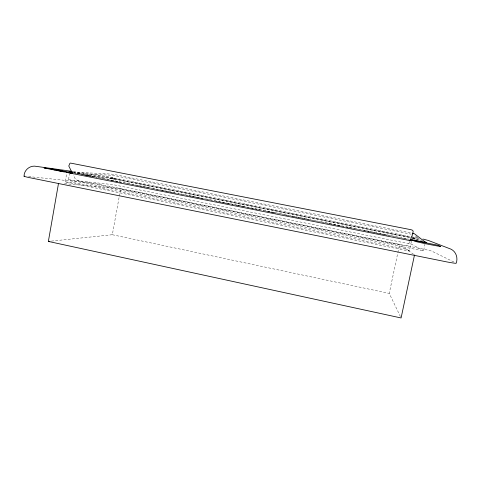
<?xml version="1.0" encoding="UTF-8"?>
<svg xmlns="http://www.w3.org/2000/svg" width="481" height="481" viewBox="0 0 481 481"><rect width="100%" height="100%" fill="white"/><g stroke="black" fill="none" stroke-linecap="round" stroke-linejoin="round"><path stroke-width="0.36" stroke-dasharray="2.4 1.8" d="M411.327 241.636L409.343 250.998L406.974 250.631L65.65 181.956L65.212 181.83L66.733 173.19M425.072 243.753L423.545 250.835L420.039 250.24L69.799 180.026L68.5 179.702L69.517 173.888M51.341 241.113L112.326 234.734L119.192 196.843M119.324 196.116L120.647 188.829L399.543 244.643L413.907 254.497M232.197 204.389L232.966 204.413M238.39 205.615L237.83 205.417L238.696 205.627M241.57 206.163L243.765 206.583M400.451 316.636L389.249 293.41L397.697 253.373M397.853 252.645L399.543 244.643M409.734 241.456L407.894 245.743L405.158 246.074L77.988 180.579L75.481 179.263L73.238 174.952M68.5 179.702L113.041 184.662L408.213 243.536L411.814 244.36L423.569 250.793M65.212 181.83L78.223 183.309L404.395 248.827L407.094 249.471L409.343 250.998M73.461 172.072L111.321 174.098L114.857 174.621L412.373 233.219M64.544 183.634L120.647 188.829M86.82 175.565L87.56 175.577M89.183 175.938L88.841 175.926M84.073 174.958L83.796 174.922M28.493 176.533L92.617 183.249A11.604 0.385 10.6 0 1 103 185.035L422.108 248.875A12.674 0.439 11.5 0 1 431.77 251.124L454.124 262.109M84.187 175.024L110.901 178.571M76.942 173.635L110.624 178.132M73.016 172.204L115.266 178.198M73.316 171.531L103.788 175.932L410.756 236.64M83.67 174.934L84.181 174.976M110.558 178.505L111.297 178.631M110.281 178.06L111.057 178.198M236.586 205.261L237.824 205.447M87.277 175.553L86.851 175.463L87.175 175.511M110.75 178.132L111.664 178.301M110.991 178.565L111.839 178.722M111.424 178.247L112.416 178.433M111.598 178.667L112.506 178.836M88.522 175.836L88.378 175.836M112.259 178.391L113.263 178.583M112.35 178.8L113.257 178.974M113.197 178.565L410.588 237.428M113.191 178.956L114.075 179.124M114.141 178.752L409.535 237.223M114.039 179.124L114.959 179.293M411.129 236.706L417.574 237.987M114.851 179.281L410.437 237.812M73.821 172.703L409.505 239.316M73.984 172.968L76.196 173.407M79.149 173.99L76.936 173.551L111.135 175.21L114.67 175.733L411.207 234.205M79.882 174.134L97.571 177.645M98.31 177.796L100.523 178.235M101.257 178.379L103.469 178.818M104.209 178.962L106.415 179.401M107.155 179.551L124.844 183.063M125.583 183.207L127.796 183.646M128.529 183.79L130.742 184.229M131.481 184.379L133.688 184.818M134.427 184.963L152.116 188.474M152.856 188.618L155.062 189.057M155.802 189.207L158.015 189.646M158.748 189.791L160.961 190.229M161.7 190.374L179.389 193.885M180.128 194.035L182.335 194.474M183.075 194.619L185.287 195.058M186.021 195.202L188.233 195.641M188.973 195.791L191.179 196.23M191.919 196.374L206.662 199.302M207.395 199.447L209.608 199.886M210.347 200.03L218.452 201.641M219.192 201.786L233.934 204.714M234.668 204.858L236.88 205.297M237.62 205.447L239.827 205.886M240.566 206.03L242.779 206.469M243.512 206.614L245.725 207.052M246.464 207.203L264.153 210.714M264.887 210.858L267.099 211.297M267.839 211.442L270.051 211.88M270.785 212.031L272.998 212.47M273.737 212.614L318.699 221.537M319.432 221.687L321.645 222.126M322.384 222.27L324.591 222.709M325.33 222.853L348.917 227.537M349.651 227.681L351.864 228.12M352.603 228.271L354.816 228.709M355.549 228.854L400.511 237.776M401.25 237.927L403.463 238.366M404.196 238.51L407.882 239.243M85.696 175.481L87.909 175.92M88.642 176.064L90.849 176.503M91.582 176.647L93.789 177.086M109.975 180.297L112.181 180.736M112.921 180.886L115.127 181.319M115.861 181.469L118.067 181.908M118.801 182.052L121.008 182.491M137.193 185.702L139.4 186.141M140.139 186.285L142.346 186.724M143.079 186.875L145.286 187.307M146.02 187.458L148.226 187.897M161.472 190.524L163.678 190.963M164.412 191.107L166.618 191.546M167.358 191.691L169.565 192.129M170.298 192.274L172.505 192.713M173.238 192.857L175.451 193.296M188.69 195.929L190.897 196.362M191.63 196.513L193.837 196.951M194.577 197.096L196.783 197.535M197.517 197.679L199.723 198.118M200.463 198.262L202.669 198.701M215.909 201.329L218.115 201.767M218.849 201.918L221.056 202.351M221.795 202.501L224.002 202.94M224.735 203.084L226.942 203.523M227.681 203.667L229.888 204.106M249.014 207.906L251.22 208.339M251.954 208.489L254.16 208.928M254.9 209.073L257.107 209.512M257.84 209.656L260.047 210.095M267.406 211.556L269.613 211.995M270.346 212.139L272.553 212.578M273.286 212.722L275.499 213.161M285.059 215.061L287.265 215.5M291.678 216.372L293.885 216.811M294.625 216.961L296.831 217.4M297.565 217.544L299.771 217.983M300.511 218.127L302.717 218.566M303.451 218.711L305.657 219.15M306.391 219.294L308.598 219.733M327.729 223.533L329.936 223.972M330.669 224.116L332.876 224.555M333.61 224.699L335.816 225.138M336.556 225.282L338.762 225.721M339.496 225.866L341.702 226.304M346.116 227.182L348.322 227.621M349.062 227.766L351.268 228.204M363.774 230.688L365.981 231.127M366.714 231.271L368.921 231.71M369.661 231.854L372.601 232.443M373.334 232.588L375.547 233.026M376.28 233.171L378.487 233.61M379.22 233.754L381.427 234.193M382.167 234.337L384.373 234.776M385.107 234.926L387.313 235.359M406.439 239.159L407.094 239.291M112.326 234.734L389.249 293.41M412.674 237.043L421.603 240.536M412.241 237.782L413.233 237.993M411.898 238.131L416.841 239.989M412.896 237.933L418.031 239.947M412.476 238.263L416.408 239.905M413.347 238.041L417.598 239.863M415.362 235.888L417.057 237.229M417.622 237.674L421.013 240.362"/><path stroke-width="0.72" d="M24.05 176.232C23.996 169.853 30.321 164.911 36.472 166.396L71.843 171.326M414.508 254.912L401.088 317.965L48.365 241.426L58.429 183.82M24.417 176.142A14.911 0.589 10.3 0 0 28.836 177.519L446.47 261.844A16.366 0.715 11.8 0 0 456.186 263.269C458.146 257.996 456.132 251.521 450.847 249.104L428.475 240.506L422.949 239.051M410.01 240.789L412.74 234.085L413.179 231.09L412.265 230.128L411.033 229.714L70.436 163.065L69.871 163.39L68.783 165.993L72.565 173.623M48.365 241.426L49.85 241.27M69.745 171.873L72.715 172.036M53.271 169.534C56.872 170.226 51.347 169.18 52.645 169.42M61.267 171.128L58.484 170.388M58.802 170.424L60.005 170.677L57.419 170.19M56.956 170.058L58.237 170.358M72.601 173.214L66.877 172.457L411.477 240.915L410.317 240.338M72.697 173.142L63.763 171.879L44.048 167.935L55.495 169.51L72.144 172.787M55.826 170.04L60.029 170.755L58.159 170.388M60.991 170.947L63.714 171.489L61.562 171.116M61.592 171.188L59.915 170.839L62.987 171.356M72.282 172.102L69.011 171.663L71.615 172.264M57.197 170.124L56.067 169.907L56.427 169.979M57.473 170.37L58.063 170.382M424.056 242.412L425.847 242.538L414.49 233.802L412.373 233.219M57.9 170.244L56.812 170.034L57.143 170.106M59.007 170.466L59.572 170.569M54.684 169.817L53.8 169.589M60.155 170.851L61.291 171.056M53.415 169.51L52.97 169.426L53.758 169.577M57.287 170.13L57.768 170.208M59.416 170.569L60.005 170.677M410.245 239.466L426.352 242.538L424.314 241.678M411.568 239.971L437.734 245.19L440.698 246.362A13.426 0.343 11.4 0 1 429.166 244.432A13.426 0.343 11.4 0 1 414.544 241.167L412.421 240.163M53.613 169.552L54.371 169.763M70.124 172.162L70.845 172.33"/></g></svg>
